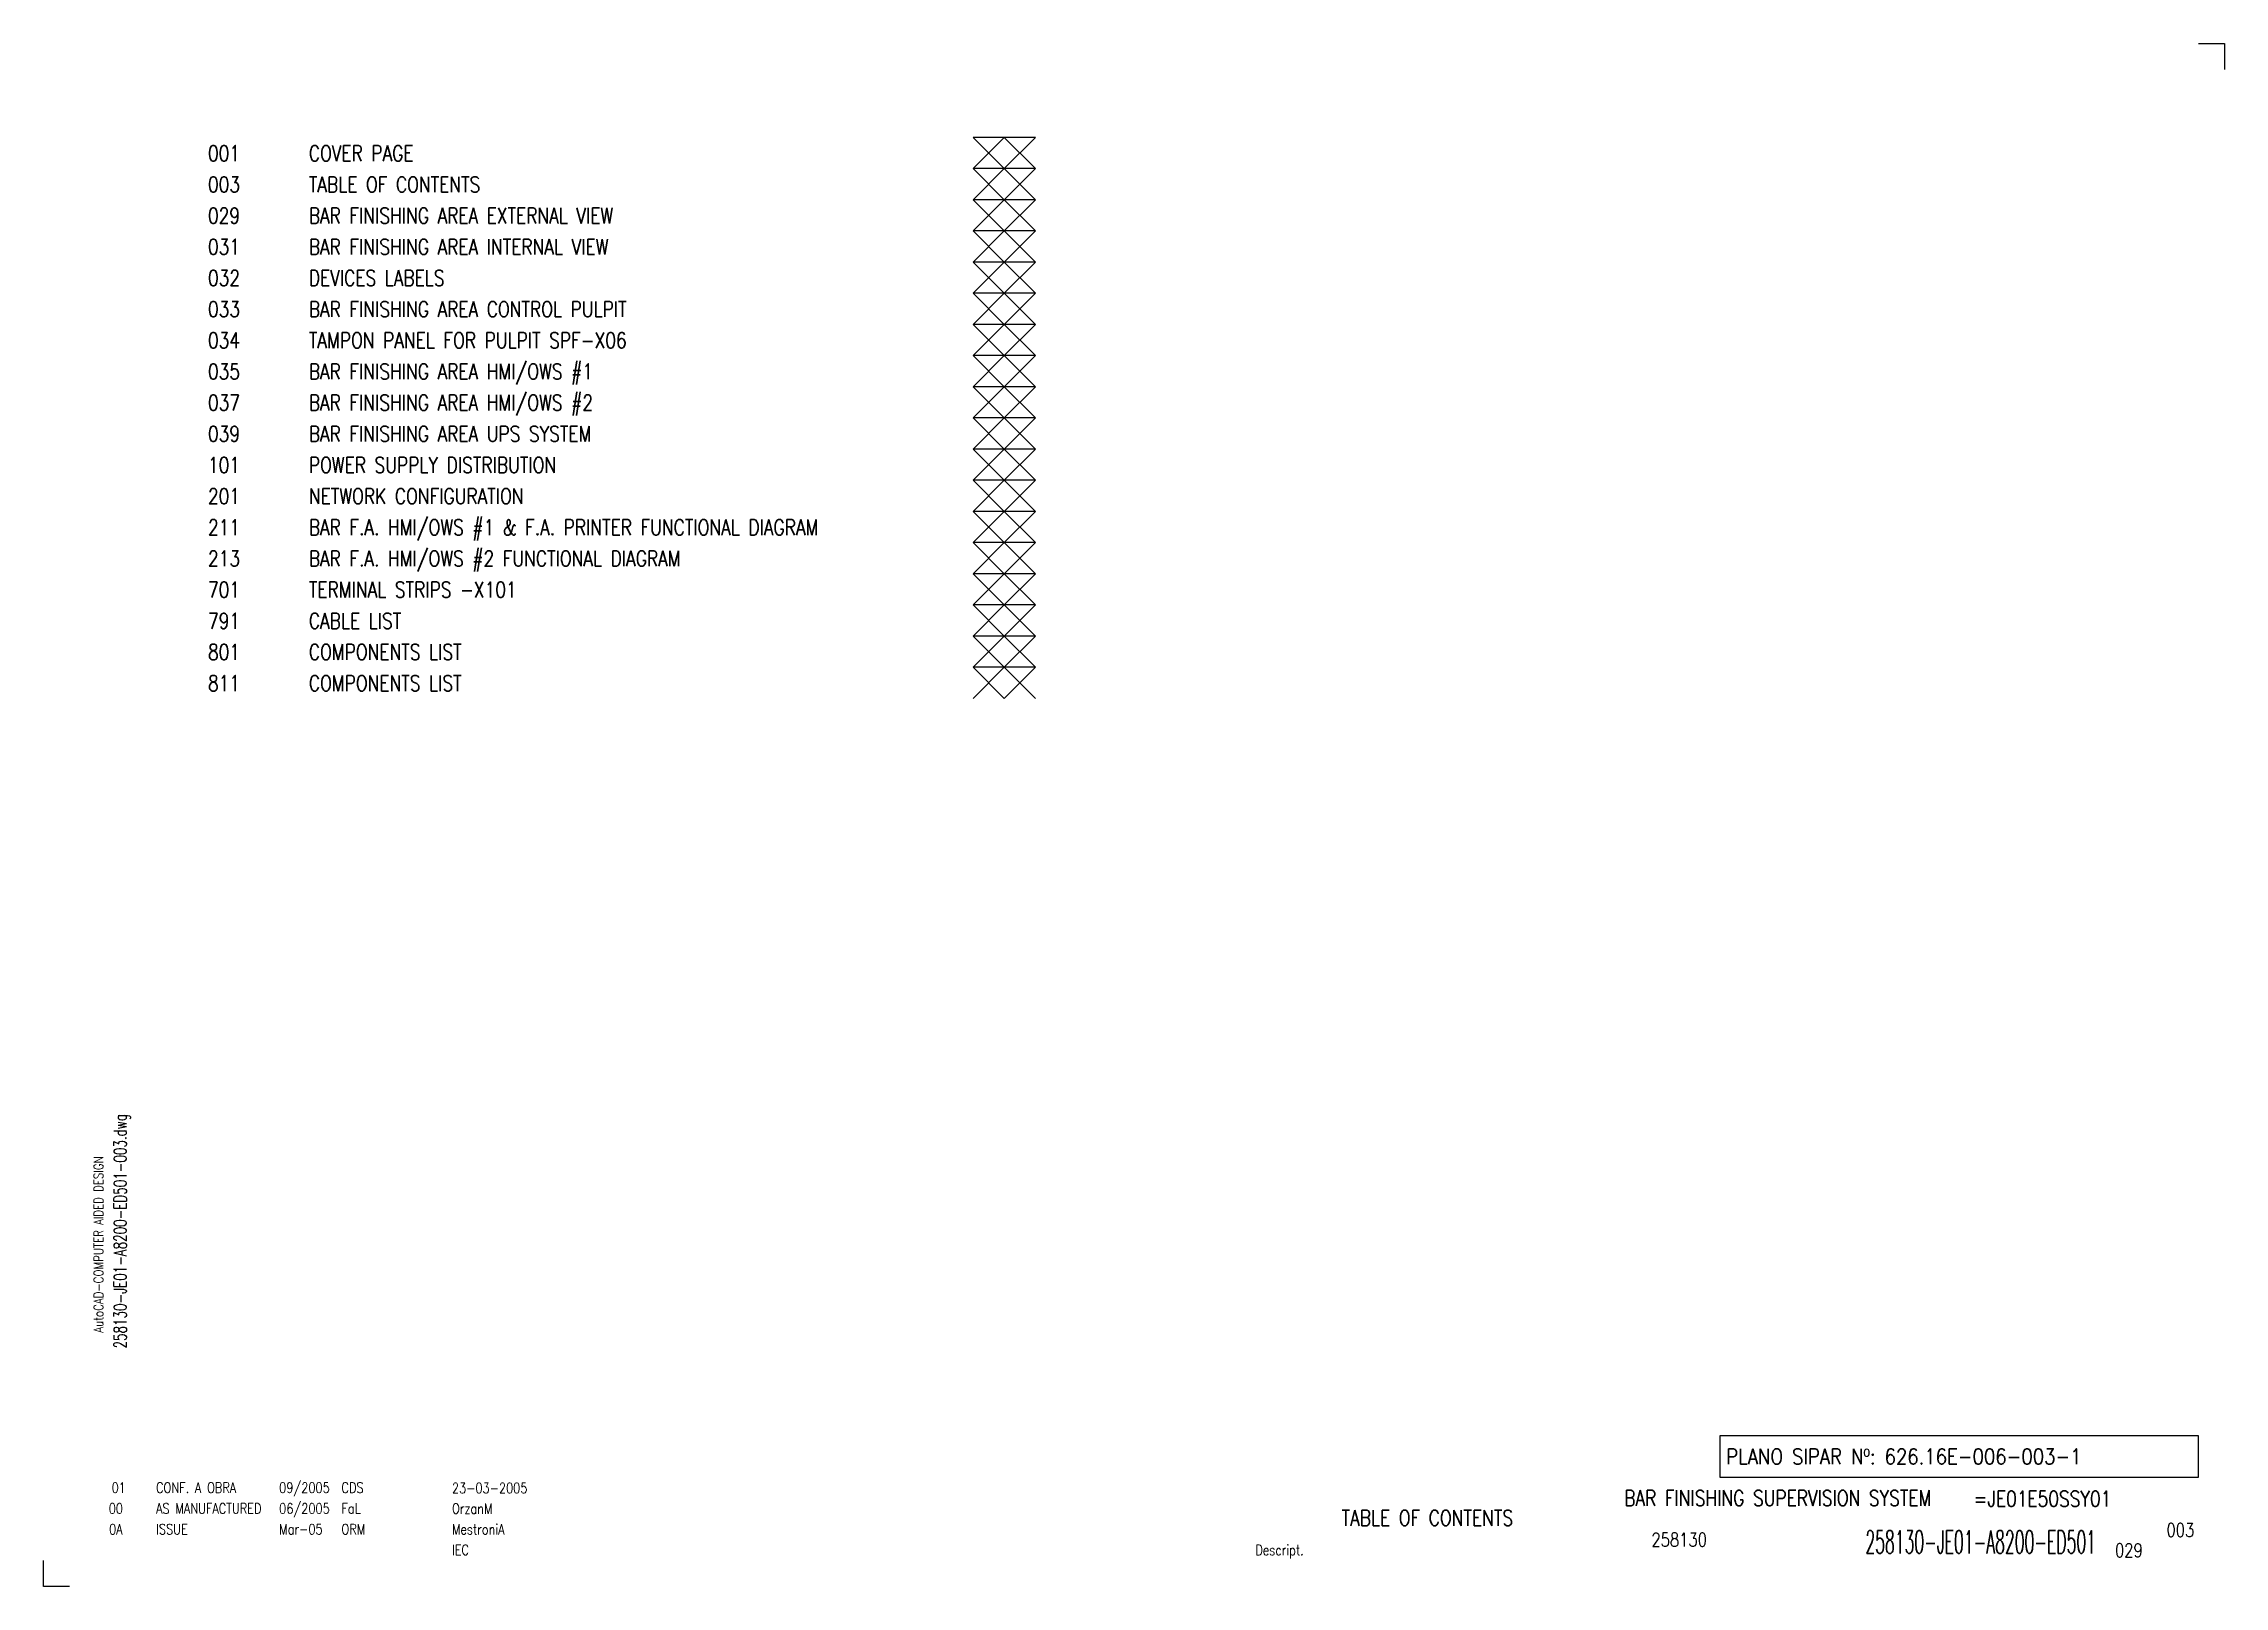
# Paper-space layout 'Layout1' of a CAD drawing. Header units: millimetres. Extents: x 0 to 420, y 0 to 297.
import ezdxf
from ezdxf.enums import TextEntityAlignment as Align

# ---------------------------------------------------------------- set-up
doc = ezdxf.new("R2010")
doc.units = ezdxf.units.MM
doc.layers.add('CART', color=7, linetype='Continuous')
doc.styles.add('arial', font='arial.ttf', dxfattribs={"width": 0.85, "height": 3})
doc.styles.add('romans', font='romans.shx', dxfattribs={"width": 0.8})

# ---------------------------------------------------------------- blocks, each defined once
blk = doc.blocks.new('BK04_WB100')
at = {"layer": 'CART', "color": 9}
for p, q in [((415, 297), (420, 297)), ((420, 297), (420, 292)), ((0, 0), (0, 5)), ((5, 0), (0, 0))]:
    blk.add_line(p, q, dxfattribs=at)
at = {"layer": 'CART', "color": 9, "style": 'romans', "width": 0.8}
blk.add_text('AutoCAD-COMPUTER AIDED DESIGN', height=1.8, rotation=90, dxfattribs=at).set_placement((11.47, 48.84))
at = {"layer": 'CART', "color": 2, "style": 'romans', "width": 0.7}
blk.add_attdef('FILE', text='', height=2.4, rotation=90, dxfattribs=at).set_placement((15.95, 68.38), align=Align.CENTER)
at = {"layer": 'CART', "color": 9, "style": 'romans', "width": 0.8}
for tag, height, p in [('MOD-3', 2, (13.92, 19)), ('ASSIEME', 3, (334, 17)), ('MOD-2', 2, (13.92, 15)), ('MOD-1', 2, (13.92, 11)), ('NR.COMMESSA', 2.6, (315, 9))]:
    blk.add_attdef(tag, text='', height=height, dxfattribs=at).set_placement(p, align=Align.MIDDLE)
for tag, p in [('REV-3', (21.66, 19)), ('DATA-3', (45.37, 19)), ('NOME-3', (57.37, 19)), ('REV-2', (21.66, 15)), ('DATA-2', (45.37, 15)), ('NOME-2', (57.37, 15)), ('REV-1', (21.66, 11)), ('DATA-1', (45.37, 11)), ('NOME-1', (57.37, 11))]:
    blk.add_attdef(tag, text='', height=2, dxfattribs=at).set_placement(p, align=Align.MIDDLE_LEFT)
for tag, p, height in [('DATA', (78.64, 17.94), 2), ('ESECUTORE', (78.64, 13.97), 2), ('CONTROLLORE', (78.64, 9.99), 2), ('NORMA', (78.64, 6.01), 2), ('TIPOLOGIA', (233.37, 6), 2), ('SEGUE', (398.93, 5.65), 2.6)]:
    blk.add_attdef(tag, p, '', height=height, dxfattribs=at)
at = {"layer": 'CART', "color": 2, "style": 'arial'}
for tag, height, p in [('CLIENTE', 3.4, (143.5, 17.18)), ("LOCALITA'", 2.4, (143.5, 12.2))]:
    blk.add_attdef(tag, text='', height=height, dxfattribs=at).set_placement(p, align=Align.MIDDLE)
at = {"layer": 'CART', "color": 2, "style": 'romans', "width": 0.8}
for tag, p in [('TITOLO-1/3', (266.5, 18.23)), ('TITOLO-1/2', (266.5, 15.73)), ('TITOLO-2/3', (266.5, 13.18)), ('TITOLO-2/2', (266.5, 10.68)), ('TITOLO-3/3', (266.5, 8.13))]:
    blk.add_attdef(tag, text='', height=3, dxfattribs=at).set_placement(p, align=Align.MIDDLE)
at = {"layer": 'CART', "color": 200, "style": 'romans', "width": 0.8}
blk.add_attdef('=', text='', height=3, dxfattribs=at).set_placement((371.69, 14.46), align=Align.BOTTOM_LEFT)
at = {"layer": 'CART', "color": 2, "style": 'romans'}
for tag, height, width, p in [('DISEGNO', 4.4, 0.5, (395.27, 6.35)), ('FOGLIO', 2.6, 0.8, (414.2, 9.56))]:
    blk.add_attdef(tag, text='', height=height, dxfattribs=dict(at, width=width)).set_placement(p, align=Align.RIGHT)

psp = doc.layouts.get("Layout1")

# ---------------------------------------------------------------- linework, layer by layer
at = {"color": 2}
psp.add_lwpolyline([(322.85, 21), (415, 21), (415, 29), (322.85, 29)], close=True, dxfattribs=at)
for points in [[(179, 272.96, 0), (185, 278.96, 0), (179, 278.96, 0), (185, 272.96, 0)], [(185, 272.96, 0), (191, 278.96, 0), (185, 278.96, 0), (191, 272.96, 0)], [(179, 266.96, 0), (185, 272.96, 0), (179, 272.96, 0), (185, 266.96, 0)], [(185, 266.96, 0), (191, 272.96, 0), (185, 272.96, 0), (191, 266.96, 0)], [(179, 260.96, 0), (185, 266.96, 0), (179, 266.96, 0), (185, 260.96, 0)], [(185, 260.96, 0), (191, 266.96, 0), (185, 266.96, 0), (191, 260.96, 0)], [(179, 254.96, 0), (185, 260.96, 0), (179, 260.96, 0), (185, 254.96, 0)], [(185, 254.96, 0), (191, 260.96, 0), (185, 260.96, 0), (191, 254.96, 0)], [(179, 248.96, 0), (185, 254.96, 0), (179, 254.96, 0), (185, 248.96, 0)], [(185, 248.96, 0), (191, 254.96, 0), (185, 254.96, 0), (191, 248.96, 0)], [(179, 242.96, 0), (185, 248.96, 0), (179, 248.96, 0), (185, 242.96, 0)], [(185, 242.96, 0), (191, 248.96, 0), (185, 248.96, 0), (191, 242.96, 0)], [(179, 236.96, 0), (185, 242.96, 0), (179, 242.96, 0), (185, 236.96, 0)], [(185, 236.96, 0), (191, 242.96, 0), (185, 242.96, 0), (191, 236.96, 0)], [(179, 230.96, 0), (185, 236.96, 0), (179, 236.96, 0), (185, 230.96, 0)], [(185, 230.96, 0), (191, 236.96, 0), (185, 236.96, 0), (191, 230.96, 0)], [(179, 224.96, 0), (185, 230.96, 0), (179, 230.96, 0), (185, 224.96, 0)], [(185, 224.96, 0), (191, 230.96, 0), (185, 230.96, 0), (191, 224.96, 0)], [(179, 218.96, 0), (185, 224.96, 0), (179, 224.96, 0), (185, 218.96, 0)], [(185, 218.96, 0), (191, 224.96, 0), (185, 224.96, 0), (191, 218.96, 0)], [(179, 212.96, 0), (185, 218.96, 0), (179, 218.96, 0), (185, 212.96, 0)], [(185, 212.96, 0), (191, 218.96, 0), (185, 218.96, 0), (191, 212.96, 0)], [(179, 206.96, 0), (185, 212.96, 0), (179, 212.96, 0), (185, 206.96, 0)], [(185, 206.96, 0), (191, 212.96, 0), (185, 212.96, 0), (191, 206.96, 0)], [(179, 200.96, 0), (185, 206.96, 0), (179, 206.96, 0), (185, 200.96, 0)], [(185, 200.96, 0), (191, 206.96, 0), (185, 206.96, 0), (191, 200.96, 0)], [(179, 194.96, 0), (185, 200.96, 0), (179, 200.96, 0), (185, 194.96, 0)], [(185, 194.96, 0), (191, 200.96, 0), (185, 200.96, 0), (191, 194.96, 0)], [(179, 188.96, 0), (185, 194.96, 0), (179, 194.96, 0), (185, 188.96, 0)], [(185, 188.96, 0), (191, 194.96, 0), (185, 194.96, 0), (191, 188.96, 0)], [(179, 182.96, 0), (185, 188.96, 0), (179, 188.96, 0), (185, 182.96, 0)], [(185, 182.96, 0), (191, 188.96, 0), (185, 188.96, 0), (191, 182.96, 0)], [(179, 176.96, 0), (185, 182.96, 0), (179, 182.96, 0), (185, 176.96, 0)], [(185, 176.96, 0), (191, 182.96, 0), (185, 182.96, 0), (191, 176.96, 0)], [(179, 170.96, 0), (185, 176.96, 0), (179, 176.96, 0), (185, 170.96, 0)], [(185, 170.96, 0), (191, 176.96, 0), (185, 176.96, 0), (191, 170.96, 0)]]:
    psp.add_polyline3d(points)

# ---------------------------------------------------------------- block references
psp.add_blockref('BK04_WB100', (0, 0)).add_auto_attribs({'TIPOLOGIA': 'Descript.', 'TITOLO-2/3': 'TABLE OF CONTENTS', 'ASSIEME': 'BAR FINISHING SUPERVISION SYSTEM', '=': '=JE01E50SSY01', 'NR.COMMESSA': '258130', 'DISEGNO': '258130-JE01-A8200-ED501', 'FOGLIO': '003', 'SEGUE': '029', 'DATA': '23-03-2005', 'ESECUTORE': 'OrzanM', 'CONTROLLORE': 'MestroniA', 'NORMA': 'IEC', 'MOD-1': '0A', 'REV-1': 'ISSUE', 'DATA-1': 'Mar-05', 'NOME-1': 'ORM', 'MOD-2': '00', 'REV-2': 'AS MANUFACTURED', 'DATA-2': '06/2005', 'NOME-2': 'FaL', 'MOD-3': ' 01', 'REV-3': 'CONF. A OBRA', 'DATA-3': '09/2005', 'NOME-3': 'CDS', 'FILE': '258130-JE01-A8200-ED501-003.dwg'})

# ---------------------------------------------------------------- texts
at = {"color": 3, "style": 'romans', "width": 0.85}
psp.add_text('PLANO SIPAR Nº: 626.16E-006-003-1', height=3, dxfattribs=at).set_placement((324.06, 23.5))
at = {"color": 3, "char_height": 3, "line_spacing_factor": 1.2, "style": 'romans'}
for s, insert, width, attachment_point in [('001\\P003\\P029\\P031\\P032\\P033\\P034\\P035\\P037\\P039\\P101\\P201\\P211\\P213\\P701\\P791\\P801\\P811', (34.75, 277.39), 80, 2), ('COVER PAGE\\PTABLE OF CONTENTS\\PBAR FINISHING AREA EXTERNAL VIEW\\PBAR FINISHING AREA INTERNAL VIEW\\PDEVICES LABELS\\PBAR FINISHING AREA CONTROL PULPIT\\PTAMPON PANEL FOR PULPIT SPF-X06\\PBAR FINISHING AREA HMI/OWS #1\\PBAR FINISHING AREA HMI/OWS #2\\PBAR FINISHING AREA UPS SYSTEM\\PPOWER SUPPLY DISTRIBUTION\\PNETWORK CONFIGURATION\\PBAR F.A. HMI/OWS #1 & F.A. PRINTER FUNCTIONAL DIAGRAM\\PBAR F.A. HMI/OWS #2 FUNCTIONAL DIAGRAM\\PTERMINAL STRIPS -X101\\PCABLE LIST\\PCOMPONENTS LIST\\PCOMPONENTS LIST', (51.09, 277.39), 130.3, 1)]:
    psp.add_mtext(s, dxfattribs=dict(at, insert=insert, width=width, attachment_point=attachment_point))

doc.saveas('drawing.dxf')
